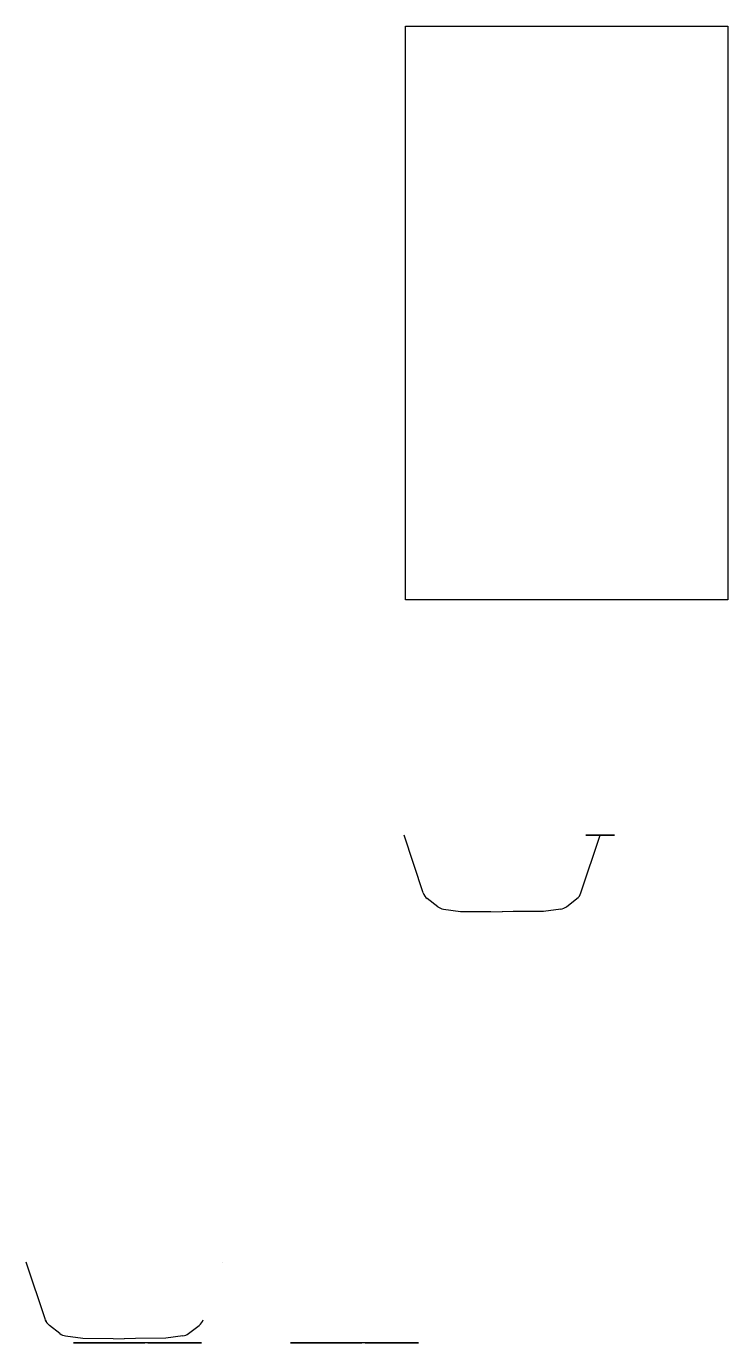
# Model space of a CAD drawing. Header units: centimetres. Extents: x 3161 to 6090, y 2593 to 8086.
import ezdxf

# ---------------------------------------------------------------- set-up
doc = ezdxf.new("R2010")
doc.units = ezdxf.units.CM
picture_1 = doc.add_image_def('image1.jpg', size_in_pixel=(900, 1600))

msp = doc.modelspace()

# ---------------------------------------------------------------- linework, layer by layer
for p, q in [((4818, 4470.1, 588), (4738.4, 4710.8, 588)), ((5477, 4470.1), (5556.6, 4710.8)), ((4879, 4412.4, 588), (4835, 4446.1, 588)), ((4902.7, 4402.4, 588), (4974.3, 4392.7, 588)), ((5392.3, 4402.4), (5320.7, 4392.7)), ((5416.1, 4412.4), (5460, 4446.1)), ((4974.3, 4392.7, 588), (5101.1, 4391.9, 588)), ((5101.1, 4391.9), (5147.5, 4391.1)), ((5193.9, 4391.9), (5147.5, 4391.1)), ((5320.7, 4392.7), (5193.9, 4391.9)), ((3240.4, 2688.7), (3160.8, 2929.5)), ((3300.9, 2631), (3257, 2664.8)), ((3301.3, 2631), (3257.4, 2664.8)), ((3838.4, 2631), (3882.4, 2664.8)), ((3324.7, 2621.1), (3396.3, 2611.4)), ((3325.1, 2621.1), (3396.7, 2611.4)), ((3396.3, 2611.4), (3523.1, 2610.6)), ((3396.7, 2611.4), (3523.5, 2610.6)), ((3523.1, 2610.6), (3569.5, 2609.8)), ((3523.5, 2610.6), (3569.9, 2609.8)), ((3616.3, 2610.6), (3569.9, 2609.8)), ((3743.1, 2611.4), (3616.3, 2610.6)), ((3814.7, 2621.1), (3743.1, 2611.4))]:
    msp.add_line(p, q)
at = {"extrusion": (-0.792801, -0.60948, -2.46519e-32)}
msp.add_line((3979, 2929.5), (3979, 2929.5), dxfattribs=at)
at = {"extrusion": (0, -1, 0)}
for p, q in [((3378.5, 2593.1, 190.3), (3624.8, 2593.1, 190.4)), ((3384.1, 2593.1, 18.3), (3546.5, 2593.1, 18.3)), ((3567.9, 2593.1, 170.3), (3567.9, 2593.1, 170.3)), ((3581.2, 2593.1, 148.5), (3572.9, 2593.1, 44.7)), ((3624.6, 2593.1, 160.3), (3593.9, 2593.1, 160.3)), ((3871.1, 2593.1, 190.3), (3624.8, 2593.1, 190.4)), ((3625.1, 2593.1, 160.3), (3655.7, 2593.1, 160.3)), ((3668.5, 2593.1, 148.5), (3676.7, 2593.1, 44.7)), ((3681.7, 2593.1, 170.3), (3681.7, 2593.1, 170.3)), ((3865.5, 2593.1, 18.3), (3703.1, 2593.1, 18.3)), ((4285.1, 2593.1, 778.3), (4531.4, 2593.1, 778.4)), ((4290.7, 2593.1, 606.3), (4453.1, 2593.1, 606.3)), ((4474.5, 2593.1, 758.3), (4474.5, 2593.1, 758.3)), ((4487.8, 2593.1, 736.5), (4479.5, 2593.1, 632.7)), ((4531.2, 2593.1, 748.3), (4500.5, 2593.1, 748.3)), ((4777.7, 2593.1, 778.3), (4531.4, 2593.1, 778.4)), ((4531.6, 2593.1, 748.3), (4562.3, 2593.1, 748.3)), ((4575.1, 2593.1, 736.5), (4583.3, 2593.1, 632.7)), ((4588.3, 2593.1, 758.3), (4588.3, 2593.1, 758.3)), ((4772.1, 2593.1, 606.3), (4609.7, 2593.1, 606.3))]:
    msp.add_line(p, q, dxfattribs=at)
at = {"extrusion": (0, -1, 6.12323e-17)}
msp.add_circle((5556.6, 0, -4710.8), 60, dxfattribs=at)
for centre, start, end in [((4865.5, 4485.8, 588), 198.3028, 232.4481), ((5429.5, 4485.8), 307.5519, 341.6972), ((4909.4, 4452, 588), 232.4481, 262.2658), ((5385.6, 4452), 277.7342, 307.5519), ((3287.5, 2704.4), 198.3028, 232.4481), ((3287.9, 2704.4), 198.3028, 232.4481), ((3851.9, 2704.4), 307.5519, 341.6972), ((3331.4, 2670.7), 232.4481, 262.2658), ((3331.8, 2670.7), 232.4481, 262.2658), ((3808, 2670.7), 277.7342, 307.5519)]:
    msp.add_arc(centre, 50, start, end)
at = {"extrusion": (0, -1, 0)}
for centre, radius, start, end in [((3633.8, 116.4, -2593.1), 277.1, 167.8675, 199.7202), ((3378.5, 174.7, -2593.1), 15.6, 90, 180), ((3765.4, 124.5, -2593.1), 400, 174.2442, 190.3547), ((3383, 163, -2593.1), 15.6, 98.4774, 174.2442), ((3394.8, 56.8, -2593.1), 23.3, 190.3547, 257.4404), ((3384.1, 34.1, -2593.1), 15.8, 225, 270), ((3469.1, -414.9, -2593.1), 600, 82.5971, 98.4774), ((3476.7, 424.5, -2593.1), 400, 257.4404, 279.4153), ((3536.9, 61.4, -2593.1), 31.9, 279.4153, 352.1996), ((3543, 153.4, -2593.1), 26.9, 6.4665, 82.5971), ((3546.5, 44.7, -2593.1), 26.4, 270, 0), ((3172.3, 111.4, -2593.1), 400, 352.1996, 6.4665), ((3593.9, 147.5, -2593.1), 12.8, 90, 175.4492), ((3655.7, 147.5, -2593.1), 12.8, 4.5508, 90), ((4077.4, 111.4, -2593.1), 400, 173.5335, 187.8004), ((3703.1, 44.7, -2593.1), 26.4, 180, 270), ((3706.7, 153.4, -2593.1), 26.9, 97.4029, 173.5335), ((3712.7, 61.4, -2593.1), 31.9, 187.8004, 260.5847), ((3780.5, -414.9, -2593.1), 600, 81.5226, 97.4029), ((3772.9, 424.5, -2593.1), 400, 260.5847, 282.5596), ((3854.8, 56.8, -2593.1), 23.3, 282.5596, 349.6453), ((3865.5, 34.1, -2593.1), 15.8, 270, 315), ((3866.6, 163, -2593.1), 15.6, 5.7558, 81.5226), ((3871.1, 174.7, -2593.1), 15.6, 0, 90), ((3615.8, 116.4, -2593.1), 277.1, 340.2798, 12.1325), ((3484.2, 124.5, -2593.1), 400, 349.6453, 5.7558), ((4540.4, 704.4, -2593.1), 277.1, 167.8675, 199.7202), ((4285.1, 762.7, -2593.1), 15.6, 90, 180), ((4672, 712.5, -2593.1), 400, 174.2442, 190.3547), ((4289.6, 751, -2593.1), 15.6, 98.4774, 174.2442), ((4301.4, 644.8, -2593.1), 23.3, 190.3547, 257.4404), ((4290.7, 622.1, -2593.1), 15.8, 225, 270), ((4375.7, 173.1, -2593.1), 600, 82.5971, 98.4774), ((4383.3, 1012.5, -2593.1), 400, 257.4404, 279.4153), ((4443.5, 649.4, -2593.1), 31.9, 279.4153, 352.1996), ((4449.6, 741.4, -2593.1), 26.9, 6.4665, 82.5971), ((4453.1, 632.7, -2593.1), 26.4, 270, 0), ((4078.9, 699.4, -2593.1), 400, 352.1996, 6.4665), ((4500.5, 735.5, -2593.1), 12.8, 90, 175.4492), ((4562.3, 735.5, -2593.1), 12.8, 4.5508, 90), ((4983.9, 699.4, -2593.1), 400, 173.5335, 187.8004), ((4609.7, 632.7, -2593.1), 26.4, 180, 270), ((4613.2, 741.4, -2593.1), 26.9, 97.4029, 173.5335), ((4619.3, 649.4, -2593.1), 31.9, 187.8004, 260.5847), ((4687.1, 173.1, -2593.1), 600, 81.5226, 97.4029), ((4679.5, 1012.5, -2593.1), 400, 260.5847, 282.5596), ((4761.4, 644.8, -2593.1), 23.3, 282.5596, 349.6453), ((4772.1, 622.1, -2593.1), 15.8, 270, 315), ((4773.2, 751, -2593.1), 15.6, 5.7558, 81.5226), ((4777.7, 762.7, -2593.1), 15.6, 0, 90), ((4522.4, 704.4, -2593.1), 277.1, 340.2798, 12.1325), ((4390.8, 712.5, -2593.1), 400, 349.6453, 5.7558)]:
    msp.add_arc(centre, radius, start, end, dxfattribs=at)

# ---------------------------------------------------------------- pictures from other files: only their frames are drawn
image = msp.add_image(picture_1, insert=(4743.8, 5693.3, 588), size_in_units=(1345.8, 2392.5))
image.dxf.flags = 6

doc.saveas('drawing.dxf')
